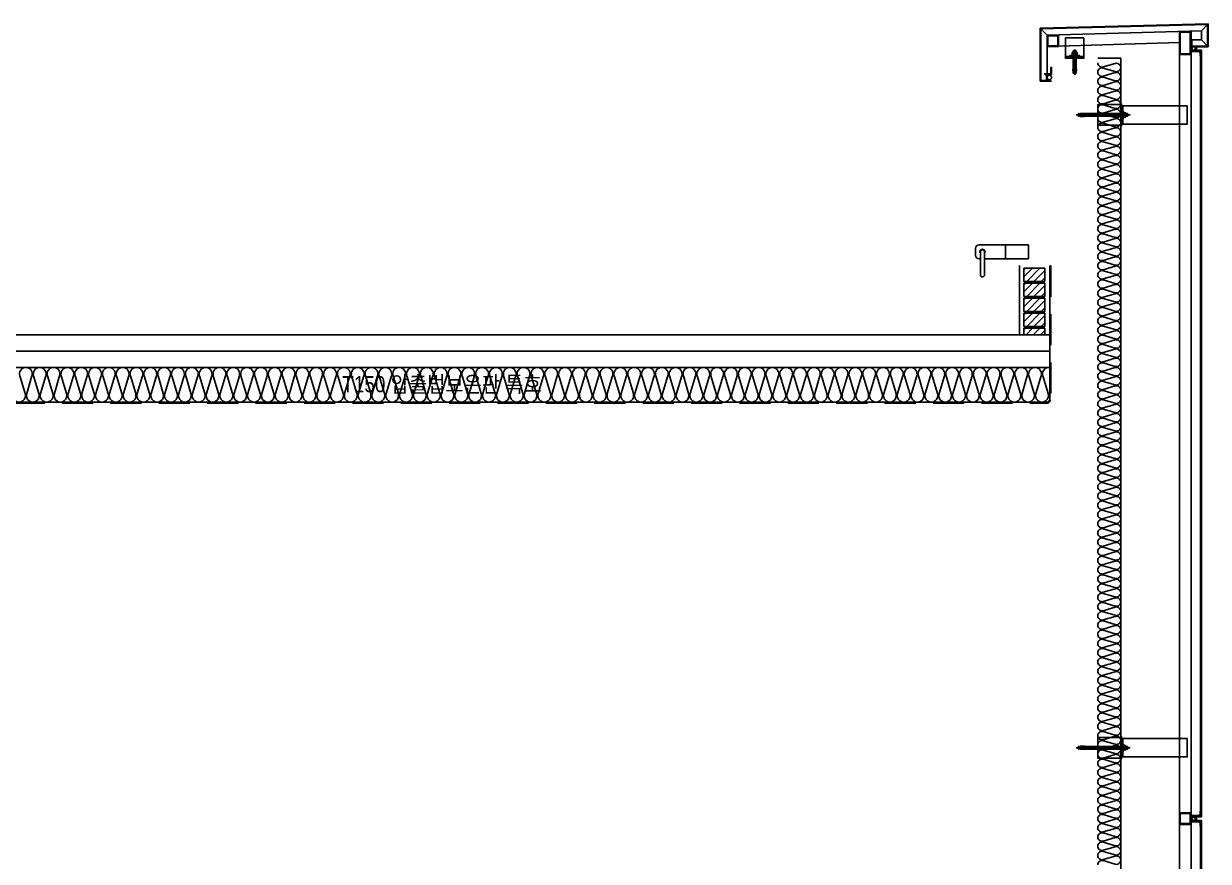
# Model space of a CAD drawing. Header units: millimetres. Extents: x 17311 to 801382, y -242618 to -104888.
# Drawn here: x 786299 to 791441, y -157965 to -154329 of the extents above; entities that cross this region are included whole.
import ezdxf
from ezdxf.enums import TextEntityAlignment as Align

# ---------------------------------------------------------------- set-up
doc = ezdxf.new("R2010")
doc.units = ezdxf.units.MM
doc.header["$LTSCALE"] = 250
doc.linetypes.add('AUDIT_I_191120105348-3', pattern=[2.3, 1.5, -0.8])
doc.linetypes.add('HID', pattern=[2.8, 1.8, -1])
for name, color, linetype in [('0-Sheet', 7, 'Continuous'), ('A-ELE-7', 7, 'Continuous'), ('A-ETC-8', 8, 'Continuous'), ('A-FIN', 6, 'Continuous'), ('A-FIN-8', 8, 'Continuous'), ('A-FIN-9', 7, 'Continuous'), ('A-HAT', 252, 'Continuous'), ('A-HAT-WIREMESH', 9, 'g_mesh'), ('A-HID2', 4, 'AUDIT_I_191120105348-3'), ('A-WALL', 3, 'Continuous'), ('A-WP', 1, 'HID'), ('A-난간', 120, 'Continuous'), ('A-파라펫링', 7, 'Continuous'), ('ISL', 251, 'Continuous')]:
    doc.layers.add(name, color=color, linetype=linetype)
doc.layers.add('NOPLOT-단열', color=225, linetype='Continuous', plot=False)
doc.styles.add('Gdim', font='')
doc.styles.get('Gdim').set_extended_font_data('Dotum')
doc.linetypes.add('g_mesh', pattern='A,10,-0.8,["X",Gdim,S=0.6,R=0,X=-0.15,Y=-0.3],-0.8', length=11.6)

# ---------------------------------------------------------------- blocks, each defined once
blk = doc.blocks.new('A$C632c858f')
at = {"layer": 'A-ETC-8'}
blk.add_arc((-2.8, 0), 24, 341.8248, 18.1752, dxfattribs=at)
blk.add_ellipse((34, 0), major_axis=(7.59, 0), ratio=0.987937, dxfattribs=at)
blk = doc.blocks.new('A$Cae507117')
at = {"layer": 'A-ETC-8'}
for points in [[(-50, 0), (-50, -50), (0, -50), (0, 0)], [(-46.8, -3.2), (-46.8, -46.8), (-3.2, -46.8), (-3.2, -3.2)]]:
    blk.add_lwpolyline(points, close=True, dxfattribs=at)
blk = doc.blocks.new('너트 M12')
for p, q in [((-9, 0), (9, 0)), ((-9.5, -9), (-9.5, -0.5)), ((9, -9.5), (-9, -9.5)), ((0, -8.3), (0, -1.2)), ((9.5, -0.5), (9.5, -9))]:
    blk.add_line(p, q)
for centre, start, end in [((-9, -0.5), 90, 180), ((-9, -9), 180, 270), ((9, -0.5), 0, 90), ((9, -9), 270, 0)]:
    blk.add_arc(centre, 0.5, start, end)
at = {"extrusion": (0, 0, -1)}
for centre, major_axis, ratio, start_param, end_param in [((-4.8, -0.9), (-4.75, 0.31), 0.185359, -0.024388, 3.141593), ((4.8, -0.9), (4.75, 0.31), 0.185108, 3.141593, 6.30754), ((-4.8, -8.6), (4.75, 0.31), 0.187111, 0, 3.166211), ((4.8, -8.6), (-4.75, 0.31), 0.185991, 3.117121, 6.283185)]:
    blk.add_ellipse(centre, major_axis=major_axis, ratio=ratio, start_param=start_param, end_param=end_param, dxfattribs=at)
blk = doc.blocks.new('A$C5ebcaad0')
at = {"layer": 'A-ETC-8'}
for p, q in [((-449, -225), (-214, -225)), ((-439, -220.5), (-439, -229.5)), ((-437, -219), (-437.5, -219)), ((-437.5, -231), (-437, -231)), ((-426, -220.5), (-437, -219)), ((-437, -231), (-426, -229.5)), ((-431.6, -219.7), (-431.6, -221.5)), ((-431.6, -228.5), (-431.6, -230.2)), ((-431.1, -222.3), (-429.3, -223.5)), ((-431.1, -227.7), (-429.3, -226.5)), ((-415.6, -218.7), (-430.6, -218.7)), ((-430.6, -231.2), (-415.6, -231.2)), ((-421.1, -224), (-427.7, -224)), ((-421.1, -226), (-427.7, -226)), ((-426, -220.5), (-412, -220.5)), ((-426, -229.5), (-412, -229.5)), ((-420.6, -223.5), (-420.6, -223)), ((-420.6, -227), (-420.6, -226.5)), ((-416.6, -227), (-416.6, -223)), ((-415.6, -218.7), (-412.6, -218.7)), ((-415.6, -231.2), (-412.6, -231.2)), ((-412.6, -218.7), (-412.6, -231.2)), ((-412, -231), (-412, -219)), ((-409, -219), (-412, -219)), ((-412, -231), (-409, -231)), ((-409, -231), (-409, -219)), ((-355, -219), (-409, -219)), ((-409, -231), (-355, -231)), ((-355, -219), (-245.5, -219)), ((-245.5, -231), (-355, -231)), ((-234.2, -229.5), (-224, -229.5)), ((-234, -219), (-225.5, -219)), ((-234, -220.5), (-224, -220.5)), ((-234, -231), (-225.5, -231)), ((-225.5, -231), (-225.5, -219)), ((-224, -220.5), (-225.5, -219)), ((-224, -229.5), (-225.5, -231)), ((-224, -229.5), (-224, -220.5))]:
    blk.add_line(p, q, dxfattribs=at)
for points in [[(-255, -180.5), (-255, -269.5), (-355, -269.5), (-355, -180.5)], [(33.5, -185), (-251.5, -185), (-251.5, -265), (33.5, -265)], [(-251.5, -265), (-245.5, -265), (-245.5, -185), (-251.5, -185)], [(-245.5, -210), (-245.5, -240), (-243.5, -240), (-243.5, -210)]]:
    blk.add_lwpolyline(points, close=True, dxfattribs=at)
blk.add_lwpolyline([(-251.5, -177.5), (-251.5, -272.5, -0.414214), (-252.5, -273.5), (-255, -273.5), (-255, -176.5), (-252.5, -176.5, -0.414214)], format="xyb", close=True, dxfattribs=at)
for centre, radius, start, end in [((-437.5, -220.5), 1.5, 90, 180), ((-437.5, -229.5), 1.5, 180, 270), ((-430.6, -219.7), 1, 90, 180), ((-430.6, -221.5), 1, 180, 236.3099), ((-430.6, -228.5), 1, 123.6901, 180), ((-430.6, -230.2), 1, 180, 270), ((-427.7, -221), 3, 236.3099, 270), ((-427.7, -229), 3, 90, 123.6901), ((-421.1, -223.5), 0.5, 270, 0), ((-421.1, -226.5), 0.5, 0, 90), ((-418.6, -223), 2, 90, 180), ((-418.6, -227), 2, 180, 270), ((-418.6, -223), 2, 0, 90), ((-418.6, -227), 2, 270, 0)]:
    blk.add_arc(centre, radius, start, end, dxfattribs=at)
at = {"layer": 'A-ETC-8', "xscale": -1, "rotation": 90}
blk.add_blockref('너트 M12', (-243.5, -225), dxfattribs=at)
blk = doc.blocks.new('M12-STUD ANCHOR')
at = {"layer": 'A-ETC-8'}
for p, q in [((28.7, 54.2), (28.7, -55.8)), ((17.8, 33.7), (17.8, 40.7)), ((28.2, 30.2), (18, 31.2)), ((18, 28.2), (18, 31.2)), ((18, 31.2), (29.2, 31.2)), ((28.2, 27.2), (18, 28.2)), ((28.7, 42.2), (19.2, 42.2)), ((28.7, 32.2), (19.2, 32.2)), ((22.7, 48), (23.9, 49.2)), ((34.7, 48), (22.7, 48)), ((22.7, -20.8), (22.7, 48)), ((23.3, 33.7), (23.3, 40.7)), ((33.5, 49.2), (23.9, 49.2)), ((23.9, -20.8), (23.9, 49.2)), ((28.2, 27.2), (28.2, 30.2)), ((39.5, 28.2), (28.2, 28.2)), ((28.7, 42.2), (38.2, 42.2)), ((28.7, 32.2), (38.2, 32.2)), ((29.2, 29.2), (29.2, 32.2)), ((39.5, 31.2), (29.2, 32.2)), ((39.5, 28.2), (29.2, 29.2)), ((33.5, 49.2), (34.7, 48)), ((33.5, -20.8), (33.5, 49.2)), ((34.2, 33.7), (34.2, 40.7)), ((34.7, -20.8), (34.7, 48)), ((39.5, 28.2), (39.5, 31.2)), ((39.7, 33.7), (39.7, 40.7)), ((20.5, -38.8), (21.7, -20.8)), ((28.7, -38.8), (20.5, -38.8)), ((21.7, -20.8), (24.3, -20.8)), ((22.7, -18.4), (34.7, -18.4)), ((22.7, -38.8), (22.7, -48.4)), ((22.7, -41.2), (34.7, -41.2)), ((22.7, -42.4), (34.7, -42.4)), ((22.7, -48.4), (28.7, -48.4)), ((28.7, -50.8), (22.7, -48.4)), ((28.7, -20.8), (24.8, -20.8)), ((25.8, -32.3), (32, -26.1)), ((26.2, -32.6), (32.3, -26.5)), ((31.1, -35.9), (27.5, -35.9)), ((31.1, -36.4), (27.5, -36.4)), ((35.7, -20.8), (28.7, -20.8)), ((31.1, -38.8), (28.7, -38.8)), ((28.7, -50.8), (34.7, -48.4)), ((34.7, -48.4), (28.7, -48.4)), ((32.3, -38.8), (36.9, -38.8)), ((34.7, -38.8), (34.7, -48.4)), ((36.9, -38.8), (35.7, -20.8))]:
    blk.add_line(p, q, dxfattribs=at)
for centre, radius, start, end in [((19.2, 40.7), 1.47, 90, 180), ((19.2, 33.7), 1.47, 180, 270), ((21.8, 40.7), 1.47, 360, 90), ((21.8, 33.7), 1.47, 270, 360), ((24.7, 40.7), 1.47, 90, 180), ((24.7, 33.7), 1.47, 180, 270), ((32.8, 40.7), 1.47, 360, 90), ((32.8, 33.7), 1.47, 270, 360), ((35.7, 40.7), 1.47, 90, 180), ((35.7, 33.7), 1.47, 180, 270), ((38.2, 40.7), 1.47, 360, 90), ((38.2, 33.7), 1.47, 270, 360), ((27.7, -21.9), 3.6, 161.9622, 315), ((27.7, -21.9), 3.12, 159.0667, 315), ((27.5, -34), 2.4, 135, 270), ((27.5, -34), 1.92, 135, 270), ((31.1, -25.3), 1.68, 315, 135), ((31.1, -25.3), 1.2, 315, 135), ((31.1, -37.6), 1.68, 314.4153, 90), ((31.1, -37.6), 1.2, 270, 90)]:
    blk.add_arc(centre, radius, start, end, dxfattribs=at)
blk = doc.blocks.new('A$C7453124a')
at = {"layer": 'A-ETC-8'}
for points in [[(-40, 88.4), (40, 88.4), (40, 0), (-40, 0)], [(-40, 8), (-40, 0), (40, 0), (40, 8)], [(-20, 8), (20, 8), (20, 12), (-20, 12)]]:
    blk.add_lwpolyline(points, close=True, dxfattribs=at)
blk.add_blockref('M12-STUD ANCHOR', (-28.7, -16.2), dxfattribs=at)
blk = doc.blocks.new('A$C74a2a393')
at = {"layer": 'A-ETC-8', "elevation": 0}
for points in [[(-50, -100), (-50, 0), (0, 0), (0, -100)], [(-46.8, -96.8), (-46.8, -3.2), (-3.2, -3.2), (-3.2, -96.8)]]:
    blk.add_lwpolyline(points, close=True, dxfattribs=at)
blk = doc.blocks.new('A$C2469f73b')
at = {"layer": '0-Sheet'}
for p, q in [((247, -97), (247, 127.1)), ((250, 130), (250, -100)), ((208, -73), (208, -70)), ((208, -70), (220, -70)), ((220, -73), (208, -73)), ((220, -100), (220, -73)), ((250, -100), (220, -100)), ((223, -70), (223, -97)), ((223, -97), (247, -97))]:
    blk.add_line(p, q, dxfattribs=at)
at = {"layer": 'A-ETC-8'}
for p, q in [((-450, 119.2), (-477, 147)), ((220, 100.9), (-450, 119.2)), ((220, 100.9), (247, 127)), ((-477, 53), (-450, 80)), ((-408, 53), (-408, 80)), ((218.5, 50.9), (-355, 67.8)), ((220, 50.9), (220, -70))]:
    blk.add_line(p, q, dxfattribs=at)
blk.add_lwpolyline([(-408, 80), (-450, 80), (-450, 119.2)], dxfattribs=at)
blk.add_lwpolyline([(-442, 31), (-407, 31), (-407, 42), (-405, 42), (-405, 29), (-440.3, 29, -0.226541), (-444, 25.3), (-444, 10.6), (-446, 10.6), (-446, 27, 0.414214)], format="xyb", close=True, dxfattribs=at)
blk.add_lwpolyline([(200, -70), (230, -70), (230, -67), (203, -67), (203, -40), (200, -40)], close=True, dxfattribs=at)
blk.add_arc((210, -163.7), 64.5, 81.0843, 98.9157, dxfattribs=at)
blk.add_ellipse((210, -83.5), major_axis=(0, 10), ratio=0.999542, dxfattribs=at)
at = {"layer": 'A-FIN-9'}
for p, q in [((-480, 50), (-480, 150)), ((-480, 150), (250, 130)), ((247, 127), (-477, 147)), ((-477, 147), (-477, 53)), ((-477, 53), (-405, 53)), ((-405, 53), (-405, 43)), ((-408, 50), (-480, 50)), ((-408, 43), (-408, 50)), ((-405, 43), (-408, 43))]:
    blk.add_line(p, q, dxfattribs=at)
at = {"layer": 'A-ETC-8'}
for name, p in [('A$C74a2a393', (-355, 116.6)), ('A$C7453124a', (100, 0)), ('A$Cae507117', (220, 100.9))]:
    blk.add_blockref(name, p, dxfattribs=at)
at = {"layer": 'A-ETC-8', "xscale": -1, "rotation": 180}
blk.add_blockref('A$C632c858f', (-450, 42.5), dxfattribs=at)
blk = doc.blocks.new('C49BE3F48')
at = {"layer": 'A-ELE-7', "color": 8}
blk.add_arc((100.4, -75), 11, 324.9032, 215.0968, dxfattribs=at)
at = {"layer": 'A-ETC-8', "color": 8, "elevation": 0}
blk.add_lwpolyline([(91.4, -105), (0, -105), (0, -45), (115, -45, -0.414214), (130, -60), (130, -90, -0.414214), (115, -105), (109.4, -105)], format="xyb", dxfattribs=at)
at = {"layer": 'A-HID2', "color": 5, "elevation": 0}
blk.add_lwpolyline([(0, -45), (-100, -45), (-100, -105), (0, -105)], dxfattribs=at)
at = {"layer": 'A-난간', "color": 8}
for p, q in [((91.4, -75), (91.4, -175)), ((109.4, -75), (109.4, -175))]:
    blk.add_line(p, q, dxfattribs=at)
for centre, start, end in [((100.4, -75), 0, 180), ((100.4, -175), 180, 0)]:
    blk.add_arc(centre, 9, start, end, dxfattribs=at)

msp = doc.modelspace()

# ---------------------------------------------------------------- hatches: boundary and pattern name
at = {"layer": 'A-HAT', "lineweight": -3}
h = msp.add_hatch(dxfattribs=at)
h.set_pattern_fill('ANSI31', color=256, scale=7, style=0)
h.set_pattern_definition([(45, (706941.855, -153069.361), (-15.715448, 15.715448), [])])
h.paths.add_polyline_path([(790640.7, -155391), (790730.7, -155391), (790730.7, -155448), (790640.7, -155448)])
h = msp.add_hatch(dxfattribs=at)
h.set_pattern_fill('ANSI31', color=256, scale=7, style=0)
h.set_pattern_definition([(45, (706941.855, -153134.361), (-15.715448, 15.715448), [])])
h.paths.add_polyline_path([(790640.7, -155456), (790730.7, -155456), (790730.7, -155513), (790640.7, -155513)])
h = msp.add_hatch(dxfattribs=at)
h.set_pattern_fill('ANSI31', color=256, scale=7, style=0)
h.set_pattern_definition([(45, (706941.855, -153199.361), (-15.715448, 15.715448), [])])
h.paths.add_polyline_path([(790640.7, -155521), (790730.7, -155521), (790730.7, -155578), (790640.7, -155578)])
h = msp.add_hatch(dxfattribs=at)
h.set_pattern_fill('ANSI31', color=256, scale=7, style=0)
h.set_pattern_definition([(45, (706941.855, -153264.361), (-15.715448, 15.715448), [])])
h.paths.add_polyline_path([(790640.7, -155586), (790730.7, -155586), (790730.7, -155643), (790640.7, -155643)])
h = msp.add_hatch(dxfattribs=at)
h.set_pattern_fill('ANSI31', color=256, scale=7, style=0)
h.set_pattern_definition([(45, (706941.855, -153329.361), (-15.715448, 15.715448), [])])
h.paths.add_polyline_path([(790640.7, -155651), (790730.7, -155651), (790730.7, -155679.5), (790640.7, -155679.5)])

# ---------------------------------------------------------------- linework, layer by layer
at = {"layer": 'A-ETC-8'}
for p, q in [((791315.7, -154461.7), (791315.7, -200799.5)), ((791365.7, -200799.5), (791365.7, -154461.7))]:
    msp.add_line(p, q, dxfattribs=at)
at = {"layer": 'A-ETC-8', "elevation": 0}
for points in [[(791402.7, -157768), (791367.7, -157768), (791367.7, -157779), (791365.7, -157779), (791365.7, -157766), (791401, -157766, -0.226541), (791404.7, -157762.3), (791404.7, -157747.6), (791406.7, -157747.6), (791406.7, -157764, 0.414214)], [(791402.7, -157791), (791367.7, -157791), (791367.7, -157780), (791365.7, -157780), (791365.7, -157793), (791401, -157793, 0.226541), (791404.7, -157796.6), (791404.7, -157811.3), (791406.7, -157811.3), (791406.7, -157795, -0.414214)]]:
    msp.add_lwpolyline(points, format="xyb", close=True, dxfattribs=at)
at = {"layer": 'A-FIN'}
for p, q in [((790620.7, -155679.5), (790620.7, -155379.5)), ((790752.7, -155679.5), (785078.7, -155679.5))]:
    msp.add_line(p, q, dxfattribs=at)
for points in [[(791369.7, -154448.5), (791369.7, -154444.5), (791410.7, -154444.5), (791410.7, -157772), (791369.7, -157772), (791369.7, -157768), (791406.7, -157768), (791406.7, -154448.5), (791369.7, -154448.5)], [(791369.7, -161218), (791369.7, -161222), (791410.7, -161222), (791410.7, -157787), (791369.7, -157787), (791369.7, -157791), (791406.7, -157791), (791406.7, -161218), (791369.7, -161218)]]:
    msp.add_lwpolyline(points, close=True, dxfattribs=at)
at = {"layer": 'A-FIN-8'}
for p, q in [((790752.7, -155379.5, 0), (790752.7, -155961.3, 0)), ((790752.7, -155379.5, 0), (790752.7, -155961.3, 0)), ((784568.7, -155821.5), (790752.7, -155821.5)), ((784578.9, -155971.5), (790742.4, -155971.5)), ((790742.4, -155971.5, 0), (790752.7, -155961.3, 0))]:
    msp.add_line(p, q, dxfattribs=at)
at = {"layer": 'A-HAT-WIREMESH', "ltscale": 0.6}
msp.add_line((790752.7, -155750.5), (784568.7, -155750.5), dxfattribs=at)
at = {"layer": 'A-WALL'}
for points in [[(790730.7, -155391), (790730.7, -155448), (790640.7, -155448), (790640.7, -155391)], [(790730.7, -155456), (790730.7, -155513), (790640.7, -155513), (790640.7, -155456)], [(790730.7, -155521), (790730.7, -155578), (790640.7, -155578), (790640.7, -155521)], [(790730.7, -155586), (790730.7, -155643), (790640.7, -155643), (790640.7, -155586)], [(790730.7, -155651), (790730.7, -155679.5), (790640.7, -155679.5), (790640.7, -155651)]]:
    msp.add_lwpolyline(points, close=True, dxfattribs=at)
at = {"layer": 'A-WP', "ltscale": 0.3}
for p, q in [((790757.7, -155379.5, 0), (790757.7, -155964.3, 0)), ((784575.8, -155976.5), (790745.5, -155976.5)), ((790745.5, -155976.5, 0), (790757.7, -155964.3, 0))]:
    msp.add_line(p, q, dxfattribs=at)
at = {"layer": 'ISL'}
for p in [(790960.7, -154479.5), (791060.7, -202579.5)]:
    msp.add_line(p, (791060.7, -154479.5), dxfattribs=at)
msp.add_lwpolyline([(790960.7, -157979.5, -0.509267), (790984.9, -157961.8), (791036.4, -157977.1, 1.372593), (791036.4, -157941.8), (790984.9, -157957.1, -0.509267), (790960.7, -157939.5, -0.509267), (790984.9, -157921.8), (791036.4, -157937.1, 1.372593), (791036.4, -157901.8), (790984.9, -157917.1, -0.509267), (790960.7, -157899.5, -0.509267), (790984.9, -157881.8), (791036.4, -157897.1, 1.372593), (791036.4, -157861.8), (790984.9, -157877.1, -0.509267), (790960.7, -157859.5, -0.509267), (790984.9, -157841.8), (791036.4, -157857.1, 1.372593), (791036.4, -157821.8), (790984.9, -157837.1, -0.509267), (790960.7, -157819.5, -0.509267), (790984.9, -157801.8), (791036.4, -157817.1, 1.372593), (791036.4, -157781.8), (790984.9, -157797.1, -0.509267), (790960.7, -157779.5, -0.509267), (790984.9, -157761.8), (791036.4, -157777.1, 1.372593), (791036.4, -157741.8), (790984.9, -157757.1, -0.509267), (790960.7, -157739.5, -0.509267), (790984.9, -157721.8), (791036.4, -157737.1, 1.372593), (791036.4, -157701.8), (790984.9, -157717.1, -0.509267), (790960.7, -157699.5, -0.509267), (790984.9, -157681.8), (791036.4, -157697.1, 1.372593), (791036.4, -157661.8), (790984.9, -157677.1, -0.509267), (790960.7, -157659.5, -0.509267), (790984.9, -157641.8), (791036.4, -157657.1, 1.372593), (791036.4, -157621.8), (790984.9, -157637.1, -0.509267), (790960.7, -157619.5, -0.509267), (790984.9, -157601.8), (791036.4, -157617.1, 1.372593), (791036.4, -157581.8), (790984.9, -157597.1, -0.509267), (790960.7, -157579.5, -0.509267), (790984.9, -157561.8), (791036.4, -157577.1, 1.372593), (791036.4, -157541.8), (790984.9, -157557.1, -0.509267), (790960.7, -157539.5, -0.509267), (790984.9, -157521.8), (791036.4, -157537.1, 1.372593), (791036.4, -157501.8), (790984.9, -157517.1, -0.509267), (790960.7, -157499.5, -0.509267), (790984.9, -157481.8), (791036.4, -157497.1, 1.372593), (791036.4, -157461.8), (790984.9, -157477.1, -0.509267), (790960.7, -157459.5, -0.509267), (790984.9, -157441.8), (791036.4, -157457.1, 1.372593), (791036.4, -157421.8), (790984.9, -157437.1, -0.509267), (790960.7, -157419.5, -0.509267), (790984.9, -157401.8), (791036.4, -157417.1, 1.372593), (791036.4, -157381.8), (790984.9, -157397.1, -0.509267), (790960.7, -157379.5, -0.509267), (790984.9, -157361.8), (791036.4, -157377.1, 1.372593), (791036.4, -157341.8), (790984.9, -157357.1, -0.509267), (790960.7, -157339.5, -0.509267), (790984.9, -157321.8), (791036.4, -157337.1, 1.372593), (791036.4, -157301.8), (790984.9, -157317.1, -0.509267), (790960.7, -157299.5, -0.509267), (790984.9, -157281.8), (791036.4, -157297.1, 1.372593), (791036.4, -157261.8), (790984.9, -157277.1, -0.509267), (790960.7, -157259.5, -0.509267), (790984.9, -157241.8), (791036.4, -157257.1, 1.372593), (791036.4, -157221.8), (790984.9, -157237.1, -0.509267), (790960.7, -157219.5, -0.509267), (790984.9, -157201.8), (791036.4, -157217.1, 1.372593), (791036.4, -157181.8), (790984.9, -157197.1, -0.509267), (790960.7, -157179.5, -0.509267), (790984.9, -157161.8), (791036.4, -157177.1, 1.372593), (791036.4, -157141.8), (790984.9, -157157.1, -0.509267), (790960.7, -157139.5, -0.509267), (790984.9, -157121.8), (791036.4, -157137.1, 1.372593), (791036.4, -157101.8), (790984.9, -157117.1, -0.509267), (790960.7, -157099.5, -0.509267), (790984.9, -157081.8), (791036.4, -157097.1, 1.372593), (791036.4, -157061.8), (790984.9, -157077.1, -0.509267), (790960.7, -157059.5, -0.509267), (790984.9, -157041.8), (791036.4, -157057.1, 1.372593), (791036.4, -157021.8), (790984.9, -157037.1, -0.509267), (790960.7, -157019.5, -0.509267), (790984.9, -157001.8), (791036.4, -157017.1, 1.372593), (791036.4, -156981.8), (790984.9, -156997.1, -0.509267), (790960.7, -156979.5, -0.509267), (790984.9, -156961.8), (791036.4, -156977.1, 1.372593), (791036.4, -156941.8), (790984.9, -156957.1, -0.509267), (790960.7, -156939.5, -0.509267), (790984.9, -156921.8), (791036.4, -156937.1, 1.372593), (791036.4, -156901.8), (790984.9, -156917.1, -0.509267), (790960.7, -156899.5, -0.509267), (790984.9, -156881.8), (791036.4, -156897.1, 1.372593), (791036.4, -156861.8), (790984.9, -156877.1, -0.509267), (790960.7, -156859.5, -0.509267), (790984.9, -156841.8), (791036.4, -156857.1, 1.372593), (791036.4, -156821.8), (790984.9, -156837.1, -0.509267), (790960.7, -156819.5, -0.509267), (790984.9, -156801.8), (791036.4, -156817.1, 1.372593), (791036.4, -156781.8), (790984.9, -156797.1, -0.509267), (790960.7, -156779.5, -0.509267), (790984.9, -156761.8), (791036.4, -156777.1, 1.372593), (791036.4, -156741.8), (790984.9, -156757.1, -0.509267), (790960.7, -156739.5, -0.509267), (790984.9, -156721.8), (791036.4, -156737.1, 1.372593), (791036.4, -156701.8), (790984.9, -156717.1, -0.509267), (790960.7, -156699.5, -0.509267), (790984.9, -156681.8), (791036.4, -156697.1, 1.372593), (791036.4, -156661.8), (790984.9, -156677.1, -0.509267), (790960.7, -156659.5, -0.509267), (790984.9, -156641.8), (791036.4, -156657.1, 1.372593), (791036.4, -156621.8), (790984.9, -156637.1, -0.509267), (790960.7, -156619.5, -0.509267), (790984.9, -156601.8), (791036.4, -156617.1, 1.372593), (791036.4, -156581.8), (790984.9, -156597.1, -0.509267), (790960.7, -156579.5, -0.509267), (790984.9, -156561.8), (791036.4, -156577.1, 1.372593), (791036.4, -156541.8), (790984.9, -156557.1, -0.509267), (790960.7, -156539.5, -0.509267), (790984.9, -156521.8), (791036.4, -156537.1, 1.372593), (791036.4, -156501.8), (790984.9, -156517.1, -0.509267), (790960.7, -156499.5, -0.509267), (790984.9, -156481.8), (791036.4, -156497.1, 1.372593), (791036.4, -156461.8), (790984.9, -156477.1, -0.509267), (790960.7, -156459.5, -0.509267), (790984.9, -156441.8), (791036.4, -156457.1, 1.372593), (791036.4, -156421.8), (790984.9, -156437.1, -0.509267), (790960.7, -156419.5, -0.509267), (790984.9, -156401.8), (791036.4, -156417.1, 1.372593), (791036.4, -156381.8), (790984.9, -156397.1, -0.509267), (790960.7, -156379.5, -0.509267), (790984.9, -156361.8), (791036.4, -156377.1, 1.372593), (791036.4, -156341.8), (790984.9, -156357.1, -0.509267), (790960.7, -156339.5, -0.509267), (790984.9, -156321.8), (791036.4, -156337.1, 1.372593), (791036.4, -156301.8), (790984.9, -156317.1, -0.509267), (790960.7, -156299.5, -0.509267), (790984.9, -156281.8), (791036.4, -156297.1, 1.372593), (791036.4, -156261.8), (790984.9, -156277.1, -0.509267), (790960.7, -156259.5, -0.509267), (790984.9, -156241.8), (791036.4, -156257.1, 1.372593), (791036.4, -156221.8), (790984.9, -156237.1, -0.509267), (790960.7, -156219.5, -0.509267), (790984.9, -156201.8), (791036.4, -156217.1, 1.372593), (791036.4, -156181.8), (790984.9, -156197.1, -0.509267), (790960.7, -156179.5, -0.509267), (790984.9, -156161.8), (791036.4, -156177.1, 1.372593), (791036.4, -156141.8), (790984.9, -156157.1, -0.509267), (790960.7, -156139.5, -0.509267), (790984.9, -156121.8), (791036.4, -156137.1, 1.372593), (791036.4, -156101.8), (790984.9, -156117.1, -0.509267), (790960.7, -156099.5, -0.509267), (790984.9, -156081.8), (791036.4, -156097.1, 1.372593), (791036.4, -156061.8), (790984.9, -156077.1, -0.509267), (790960.7, -156059.5, -0.509267), (790984.9, -156041.8), (791036.4, -156057.1, 1.372593), (791036.4, -156021.8), (790984.9, -156037.1, -0.509267), (790960.7, -156019.5, -0.509267), (790984.9, -156001.8), (791036.4, -156017.1, 1.372593), (791036.4, -155981.8), (790984.9, -155997.1, -0.509267), (790960.7, -155979.5, -0.509267), (790984.9, -155961.8), (791036.4, -155977.1, 1.372593), (791036.4, -155941.8), (790984.9, -155957.1, -0.509267), (790960.7, -155939.5, -0.509267), (790984.9, -155921.8), (791036.4, -155937.1, 1.372593), (791036.4, -155901.8), (790984.9, -155917.1, -0.509267), (790960.7, -155899.5, -0.509267), (790984.9, -155881.8), (791036.4, -155897.1, 1.372593), (791036.4, -155861.8), (790984.9, -155877.1, -0.509267), (790960.7, -155859.5, -0.509267), (790984.9, -155841.8), (791036.4, -155857.1, 1.372593), (791036.4, -155821.8), (790984.9, -155837.1, -0.509267), (790960.7, -155819.5, -0.509267), (790984.9, -155801.8), (791036.4, -155817.1, 1.372593), (791036.4, -155781.8), (790984.9, -155797.1, -0.509267), (790960.7, -155779.5, -0.509267), (790984.9, -155761.8), (791036.4, -155777.1, 1.372593), (791036.4, -155741.8), (790984.9, -155757.1, -0.509267), (790960.7, -155739.5, -0.509267), (790984.9, -155721.8), (791036.4, -155737.1, 1.372593), (791036.4, -155701.8), (790984.9, -155717.1, -0.509267), (790960.7, -155699.5, -0.509267), (790984.9, -155681.8), (791036.4, -155697.1, 1.372593), (791036.4, -155661.8), (790984.9, -155677.1, -0.509267), (790960.7, -155659.5, -0.509267), (790984.9, -155641.8), (791036.4, -155657.1, 1.372593), (791036.4, -155621.8), (790984.9, -155637.1, -0.509267), (790960.7, -155619.5, -0.509267), (790984.9, -155601.8), (791036.4, -155617.1, 1.372593), (791036.4, -155581.8), (790984.9, -155597.1, -0.509267), (790960.7, -155579.5, -0.509267), (790984.9, -155561.8), (791036.4, -155577.1, 1.372593), (791036.4, -155541.8), (790984.9, -155557.1, -0.509267), (790960.7, -155539.5, -0.509267), (790984.9, -155521.8), (791036.4, -155537.1, 1.372593), (791036.4, -155501.8), (790984.9, -155517.1, -0.509267), (790960.7, -155499.5, -0.509267), (790984.9, -155481.8), (791036.4, -155497.1, 1.372593), (791036.4, -155461.8), (790984.9, -155477.1, -0.509267), (790960.7, -155459.5, -0.509267), (790984.9, -155441.8), (791036.4, -155457.1, 1.372593), (791036.4, -155421.8), (790984.9, -155437.1, -0.509267), (790960.7, -155419.5, -0.509267), (790984.9, -155401.8), (791036.4, -155417.1, 1.372593), (791036.4, -155381.8), (790984.9, -155397.1, -0.509267), (790960.7, -155379.5, -0.509267), (790984.9, -155361.8), (791036.4, -155377.1, 1.372593), (791036.4, -155341.8), (790984.9, -155357.1, -0.509267), (790960.7, -155339.5, -0.509267), (790984.9, -155321.8), (791036.4, -155337.1, 1.372593), (791036.4, -155301.8), (790984.9, -155317.1, -0.509267), (790960.7, -155299.5, -0.509267), (790984.9, -155281.8), (791036.4, -155297.1, 1.372593), (791036.4, -155261.8), (790984.9, -155277.1, -0.509267), (790960.7, -155259.5, -0.509267), (790984.9, -155241.8), (791036.4, -155257.1, 1.372593), (791036.4, -155221.8), (790984.9, -155237.1, -0.509267), (790960.7, -155219.5, -0.509267), (790984.9, -155201.8), (791036.4, -155217.1, 1.372593), (791036.4, -155181.8), (790984.9, -155197.1, -0.509267), (790960.7, -155179.5, -0.509267), (790984.9, -155161.8), (791036.4, -155177.1, 1.372593), (791036.4, -155141.8), (790984.9, -155157.1, -0.509267), (790960.7, -155139.5, -0.509267), (790984.9, -155121.8), (791036.4, -155137.1, 1.372593), (791036.4, -155101.8), (790984.9, -155117.1, -0.509267), (790960.7, -155099.5, -0.509267), (790984.9, -155081.8), (791036.4, -155097.1, 1.372593), (791036.4, -155061.8), (790984.9, -155077.1, -0.509267), (790960.7, -155059.5, -0.509267), (790984.9, -155041.8), (791036.4, -155057.1, 1.372593), (791036.4, -155021.8), (790984.9, -155037.1, -0.509267), (790960.7, -155019.5, -0.509267), (790984.9, -155001.8), (791036.4, -155017.1, 1.372593), (791036.4, -154981.8), (790984.9, -154997.1, -0.509267), (790960.7, -154979.5, -0.509267), (790984.9, -154961.8), (791036.4, -154977.1, 1.372593), (791036.4, -154941.8), (790984.9, -154957.1, -0.509267), (790960.7, -154939.5, -0.509267), (790984.9, -154921.8), (791036.4, -154937.1, 1.372593), (791036.4, -154901.8), (790984.9, -154917.1, -0.509267), (790960.7, -154899.5, -0.509267), (790984.9, -154881.8), (791036.4, -154897.1, 1.372593), (791036.4, -154861.8), (790984.9, -154877.1, -0.509267), (790960.7, -154859.5, -0.509267), (790984.9, -154841.8), (791036.4, -154857.1, 1.372593), (791036.4, -154821.8), (790984.9, -154837.1, -0.509267), (790960.7, -154819.5, -0.509267), (790984.9, -154801.8), (791036.4, -154817.1, 1.372593), (791036.4, -154781.8), (790984.9, -154797.1, -0.509267), (790960.7, -154779.5, -0.509267), (790984.9, -154761.8), (791036.4, -154777.1, 1.372593), (791036.4, -154741.8), (790984.9, -154757.1, -0.509267), (790960.7, -154739.5, -0.509267), (790984.9, -154721.8), (791036.4, -154737.1, 1.372593), (791036.4, -154701.8), (790984.9, -154717.1, -0.509267), (790960.7, -154699.5, -0.509267), (790984.9, -154681.8), (791036.4, -154697.1, 1.372593), (791036.4, -154661.8), (790984.9, -154677.1, -0.509267), (790960.7, -154659.5, -0.509267), (790984.9, -154641.8), (791036.4, -154657.1, 1.372593), (791036.4, -154621.8), (790984.9, -154637.1, -0.509267), (790960.7, -154619.5, -0.509267), (790984.9, -154601.8), (791036.4, -154617.1, 1.372593), (791036.4, -154581.8), (790984.9, -154597.1, -0.509267), (790960.7, -154579.5, -0.509267), (790984.9, -154561.8), (791036.4, -154577.1, 1.372593), (791036.4, -154541.8), (790984.9, -154557.1, -0.509267), (790960.7, -154539.5, -0.509267), (790984.9, -154521.8), (791036.4, -154537.1, 1.372593), (791036.4, -154501.8), (790984.9, -154517.1, -0.509267), (790960.7, -154499.5)], format="xyb", dxfattribs=at)
at = {"layer": 'ISL', "elevation": 0}
for points in [[(786252.2, -155935.1, 1.372593), (786305.2, -155935.1), (786282.2, -155857.8, -0.509267), (786308.7, -155821.5, -0.509267), (786335.2, -155857.8), (786312.2, -155935.1, 1.372593), (786365.2, -155935.1), (786342.2, -155857.8, -0.509267), (786368.7, -155821.5, -0.509267), (786395.2, -155857.8), (786372.2, -155935.1, 1.372593), (786425.2, -155935.1), (786402.2, -155857.8, -0.509267), (786428.7, -155821.5, -0.509267), (786455.2, -155857.8), (786432.2, -155935.1, 1.372593), (786485.2, -155935.1), (786462.2, -155857.8, -0.509267), (786488.7, -155821.5, -0.509267), (786515.2, -155857.8), (786492.2, -155935.1, 1.372593), (786545.2, -155935.1), (786522.2, -155857.8, -0.509267), (786548.7, -155821.5, -0.509267), (786575.2, -155857.8), (786552.2, -155935.1, 1.372593), (786605.2, -155935.1), (786582.2, -155857.8, -0.509267), (786608.7, -155821.5, -0.509267), (786635.2, -155857.8), (786612.2, -155935.1, 1.372593), (786665.2, -155935.1), (786642.2, -155857.8, -0.509267), (786668.7, -155821.5, -0.509267), (786695.2, -155857.8), (786672.2, -155935.1, 1.372593), (786725.2, -155935.1), (786702.2, -155857.8, -0.509267), (786728.7, -155821.5, -0.509267), (786755.2, -155857.8), (786732.2, -155935.1, 1.372593), (786785.2, -155935.1), (786762.2, -155857.8, -0.509267), (786788.7, -155821.5, -0.509267), (786815.2, -155857.8), (786792.2, -155935.1, 1.372593), (786845.2, -155935.1), (786822.2, -155857.8, -0.509267), (786848.7, -155821.5, -0.509267), (786875.2, -155857.8), (786852.2, -155935.1, 1.372593), (786905.2, -155935.1), (786882.2, -155857.8, -0.509267), (786908.7, -155821.5, -0.509267), (786935.2, -155857.8), (786912.2, -155935.1, 1.372593), (786965.2, -155935.1), (786942.2, -155857.8, -0.509267), (786968.7, -155821.5, -0.509267), (786995.2, -155857.8), (786972.2, -155935.1, 1.372593), (787025.2, -155935.1), (787002.2, -155857.8, -0.509267), (787028.7, -155821.5, -0.509267), (787055.2, -155857.8), (787032.2, -155935.1, 1.372593), (787085.2, -155935.1), (787062.2, -155857.8, -0.509267), (787088.7, -155821.5, -0.509267), (787115.2, -155857.8), (787092.2, -155935.1, 1.372593), (787145.2, -155935.1), (787122.2, -155857.8, -0.509267), (787148.7, -155821.5, -0.509267), (787175.2, -155857.8), (787152.2, -155935.1, 1.372593), (787205.2, -155935.1), (787182.2, -155857.8, -0.509267), (787208.7, -155821.5, -0.509267), (787235.2, -155857.8), (787212.2, -155935.1, 1.372593), (787265.2, -155935.1), (787242.2, -155857.8, -0.509267), (787268.7, -155821.5, -0.509267), (787295.2, -155857.8), (787272.2, -155935.1, 1.372593), (787325.2, -155935.1), (787302.2, -155857.8, -0.509267), (787328.7, -155821.5, -0.509267), (787355.2, -155857.8), (787332.2, -155935.1, 1.372593), (787385.2, -155935.1), (787362.2, -155857.8, -0.509267), (787388.7, -155821.5, -0.509267), (787415.2, -155857.8), (787392.2, -155935.1, 1.372593), (787445.2, -155935.1), (787422.2, -155857.8, -0.509267), (787448.7, -155821.5, -0.509267), (787475.2, -155857.8), (787452.2, -155935.1, 1.372593), (787505.2, -155935.1), (787482.2, -155857.8, -0.509267), (787508.7, -155821.5, -0.509267), (787535.2, -155857.8), (787512.2, -155935.1, 1.372593), (787565.2, -155935.1), (787542.2, -155857.8, -0.509267), (787568.7, -155821.5, -0.509267), (787595.2, -155857.8), (787572.2, -155935.1, 1.372593), (787625.2, -155935.1), (787602.2, -155857.8, -0.509267), (787628.7, -155821.5, -0.509267), (787655.2, -155857.8), (787632.2, -155935.1, 1.372593), (787685.2, -155935.1), (787662.2, -155857.8, -0.509267), (787688.7, -155821.5, -0.509267), (787715.2, -155857.8), (787692.2, -155935.1, 1.372593), (787745.2, -155935.1), (787722.2, -155857.8, -0.509267), (787748.7, -155821.5, -0.509267), (787775.2, -155857.8), (787752.2, -155935.1, 1.372593), (787805.2, -155935.1), (787782.2, -155857.8, -0.509267), (787808.7, -155821.5, -0.509267), (787835.2, -155857.8), (787812.2, -155935.1, 1.372593), (787865.2, -155935.1), (787842.2, -155857.8, -0.509267), (787868.7, -155821.5, -0.509267), (787895.2, -155857.8), (787872.2, -155935.1, 1.372593), (787925.2, -155935.1), (787902.2, -155857.8, -0.509267), (787928.7, -155821.5, -0.509267), (787955.2, -155857.8), (787932.2, -155935.1, 1.372593), (787985.2, -155935.1), (787962.2, -155857.8, -0.509267), (787988.7, -155821.5, -0.509267), (788015.2, -155857.8), (787992.2, -155935.1, 1.372593), (788045.2, -155935.1), (788022.2, -155857.8, -0.509267), (788048.7, -155821.5, -0.509267), (788075.2, -155857.8), (788052.2, -155935.1, 1.372593), (788105.2, -155935.1), (788082.2, -155857.8, -0.509267), (788108.7, -155821.5, -0.509267), (788135.2, -155857.8), (788112.2, -155935.1, 1.372593), (788165.2, -155935.1), (788142.2, -155857.8, -0.509267), (788168.7, -155821.5, -0.509267), (788195.2, -155857.8), (788172.2, -155935.1, 1.372593), (788225.2, -155935.1), (788202.2, -155857.8, -0.509267), (788228.7, -155821.5, -0.509267), (788255.2, -155857.8), (788232.2, -155935.1, 1.372593), (788285.2, -155935.1), (788262.2, -155857.8, -0.509267), (788288.7, -155821.5, -0.509267), (788315.2, -155857.8), (788292.2, -155935.1, 1.372593), (788345.2, -155935.1), (788322.2, -155857.8, -0.509267), (788348.7, -155821.5, -0.509267), (788375.2, -155857.8), (788352.2, -155935.1, 1.372593), (788405.2, -155935.1), (788382.2, -155857.8, -0.509267), (788408.7, -155821.5, -0.509267), (788435.2, -155857.8), (788412.2, -155935.1, 1.372593), (788465.2, -155935.1), (788442.2, -155857.8, -0.509267), (788468.7, -155821.5, -0.509267), (788495.2, -155857.8), (788472.2, -155935.1, 1.372593), (788525.2, -155935.1), (788502.2, -155857.8, -0.509267), (788528.7, -155821.5, -0.509267), (788555.2, -155857.8), (788532.2, -155935.1, 1.372593), (788585.2, -155935.1), (788562.2, -155857.8, -0.509267), (788588.7, -155821.5, -0.509267), (788615.2, -155857.8), (788592.2, -155935.1, 1.372593), (788645.2, -155935.1), (788622.2, -155857.8, -0.509267), (788648.7, -155821.5, -0.509267), (788675.2, -155857.8), (788652.2, -155935.1, 1.372593), (788705.2, -155935.1), (788682.2, -155857.8, -0.509267), (788708.7, -155821.5, -0.509267), (788735.2, -155857.8), (788712.2, -155935.1, 1.372593), (788765.2, -155935.1), (788742.2, -155857.8, -0.509267), (788768.7, -155821.5, -0.509267), (788795.2, -155857.8), (788772.2, -155935.1, 1.372593), (788825.2, -155935.1), (788802.2, -155857.8, -0.509267), (788828.7, -155821.5, -0.509267), (788855.2, -155857.8), (788832.2, -155935.1, 1.372593), (788885.2, -155935.1), (788862.2, -155857.8, -0.509267), (788888.7, -155821.5, -0.509267), (788915.2, -155857.8), (788892.2, -155935.1, 1.372593), (788945.2, -155935.1), (788922.2, -155857.8, -0.509267), (788948.7, -155821.5, -0.509267), (788975.2, -155857.8), (788952.2, -155935.1, 1.372593), (789005.2, -155935.1), (788982.2, -155857.8, -0.509267), (789008.7, -155821.5, -0.509267), (789035.2, -155857.8), (789012.2, -155935.1, 1.372593), (789065.2, -155935.1), (789042.2, -155857.8, -0.509267), (789068.7, -155821.5, -0.509267), (789095.2, -155857.8), (789072.2, -155935.1, 1.372593), (789125.2, -155935.1), (789102.2, -155857.8, -0.509267), (789128.7, -155821.5, -0.509267), (789155.2, -155857.8), (789132.2, -155935.1, 1.372593), (789185.2, -155935.1), (789162.2, -155857.8, -0.509267), (789188.7, -155821.5, -0.509267), (789215.2, -155857.8), (789192.2, -155935.1, 1.372593), (789245.2, -155935.1), (789222.2, -155857.8, -0.509267), (789248.7, -155821.5, -0.509267), (789275.2, -155857.8), (789252.2, -155935.1, 1.372593), (789305.2, -155935.1), (789282.2, -155857.8, -0.509267), (789308.7, -155821.5, -0.509267), (789335.2, -155857.8), (789312.2, -155935.1, 1.372593), (789365.2, -155935.1), (789342.2, -155857.8, -0.509267), (789368.7, -155821.5, -0.509267), (789395.2, -155857.8), (789372.2, -155935.1, 1.372593), (789425.2, -155935.1), (789402.2, -155857.8, -0.509267), (789428.7, -155821.5, -0.509267), (789455.2, -155857.8), (789432.2, -155935.1, 1.372593), (789485.2, -155935.1), (789462.2, -155857.8, -0.509267), (789488.7, -155821.5, -0.509267), (789515.2, -155857.8), (789492.2, -155935.1, 1.372593), (789545.2, -155935.1), (789522.2, -155857.8, -0.509267), (789548.7, -155821.5, -0.509267), (789575.2, -155857.8), (789552.2, -155935.1, 1.372593), (789605.2, -155935.1), (789582.2, -155857.8, -0.509267), (789608.7, -155821.5, -0.509267), (789635.2, -155857.8), (789612.2, -155935.1, 1.372593), (789665.2, -155935.1), (789642.2, -155857.8, -0.509267), (789668.7, -155821.5, -0.509267), (789695.2, -155857.8), (789672.2, -155935.1, 1.372593), (789725.2, -155935.1), (789702.2, -155857.8, -0.509267), (789728.7, -155821.5, -0.509267), (789755.2, -155857.8), (789732.2, -155935.1, 1.372593), (789785.2, -155935.1), (789762.2, -155857.8, -0.509267), (789788.7, -155821.5, -0.509267), (789815.2, -155857.8), (789792.2, -155935.1, 1.372593), (789845.2, -155935.1), (789822.2, -155857.8, -0.509267), (789848.7, -155821.5, -0.509267), (789875.2, -155857.8), (789852.2, -155935.1, 1.372593), (789905.2, -155935.1), (789882.2, -155857.8, -0.509267), (789908.7, -155821.5, -0.509267), (789935.2, -155857.8), (789912.2, -155935.1, 1.372593), (789965.2, -155935.1), (789942.2, -155857.8, -0.509267), (789968.7, -155821.5, -0.509267), (789995.2, -155857.8), (789972.2, -155935.1, 1.372593), (790025.2, -155935.1), (790002.2, -155857.8, -0.509267), (790028.7, -155821.5, -0.509267), (790055.2, -155857.8), (790032.2, -155935.1, 1.372593), (790085.2, -155935.1), (790062.2, -155857.8, -0.509267), (790088.7, -155821.5, -0.509267), (790115.2, -155857.8), (790092.2, -155935.1, 1.372593), (790145.2, -155935.1), (790122.2, -155857.8, -0.509267), (790148.7, -155821.5, -0.509267), (790175.2, -155857.8), (790152.2, -155935.1, 1.372593), (790205.2, -155935.1), (790182.2, -155857.8, -0.509267), (790208.7, -155821.5, -0.509267), (790235.2, -155857.8), (790212.2, -155935.1, 1.372593), (790265.2, -155935.1), (790242.2, -155857.8, -0.509267), (790268.7, -155821.5, -0.509267), (790295.2, -155857.8), (790272.2, -155935.1, 1.372593), (790325.2, -155935.1), (790302.2, -155857.8, -0.509267), (790328.7, -155821.5, -0.509267), (790355.2, -155857.8), (790332.2, -155935.1, 1.372593), (790385.2, -155935.1), (790362.2, -155857.8, -0.509267), (790388.7, -155821.5, -0.509267), (790415.2, -155857.8), (790392.2, -155935.1, 1.372593), (790445.2, -155935.1), (790422.2, -155857.8, -0.509267), (790448.7, -155821.5, -0.509267), (790475.2, -155857.8), (790452.2, -155935.1, 1.372593), (790505.2, -155935.1), (790482.2, -155857.8, -0.509267), (790508.7, -155821.5, -0.509267), (790535.2, -155857.8), (790512.2, -155935.1, 1.372593), (790565.2, -155935.1), (790542.2, -155857.8, -0.509267), (790568.7, -155821.5, -0.509267), (790595.2, -155857.8), (790572.2, -155935.1, 1.372593), (790625.2, -155935.1), (790602.2, -155857.8, -0.509267), (790628.7, -155821.5)], [(790752.7, -155821.8, 0.03672), (790748.6, -155821.5, 0.509267), (790722.1, -155857.8), (790745.1, -155935.1, -1.372593), (790692.1, -155935.1), (790715.1, -155857.8, 0.509267), (790688.6, -155821.5, 0.509267), (790662.1, -155857.8), (790685.1, -155935.1, -1.372593), (790632.1, -155935.1), (790655.1, -155857.8, 0.509267), (790628.6, -155821.5)]]:
    msp.add_lwpolyline(points, format="xyb", dxfattribs=at)

# ---------------------------------------------------------------- block references
at = {"layer": '0-Sheet', "xscale": -1}
msp.add_blockref('A$C2469f73b', (790960.7, -154479.5), dxfattribs=at)
at = {"layer": 'A-ETC-8'}
for p in [(791315.7, -154500.4), (791315.7, -157247)]:
    msp.add_blockref('A$C5ebcaad0', p, dxfattribs=at)
at = {"layer": 'A-ETC-8', "rotation": 180}
msp.add_blockref('A$Cae507117', (791315.7, -157804.5), dxfattribs=at)
at = {"layer": 'A-ETC-8', "xscale": -1}
msp.add_blockref('A$C632c858f', (791410.7, -157779.5), dxfattribs=at)
at = {"layer": 'A-파라펫링', "xscale": -1}
msp.add_blockref('C49BE3F48', (790560.7, -155244.5), dxfattribs=at)

# ---------------------------------------------------------------- texts
at = {"layer": 'NOPLOT-단열', "style": 'Gdim', "width": 0.9}
msp.add_text('T150 압출법보온판 특호', height=70, dxfattribs=at).set_placement((788114.4, -155894.1), align=Align.MIDDLE_CENTER)

doc.saveas('drawing.dxf')
